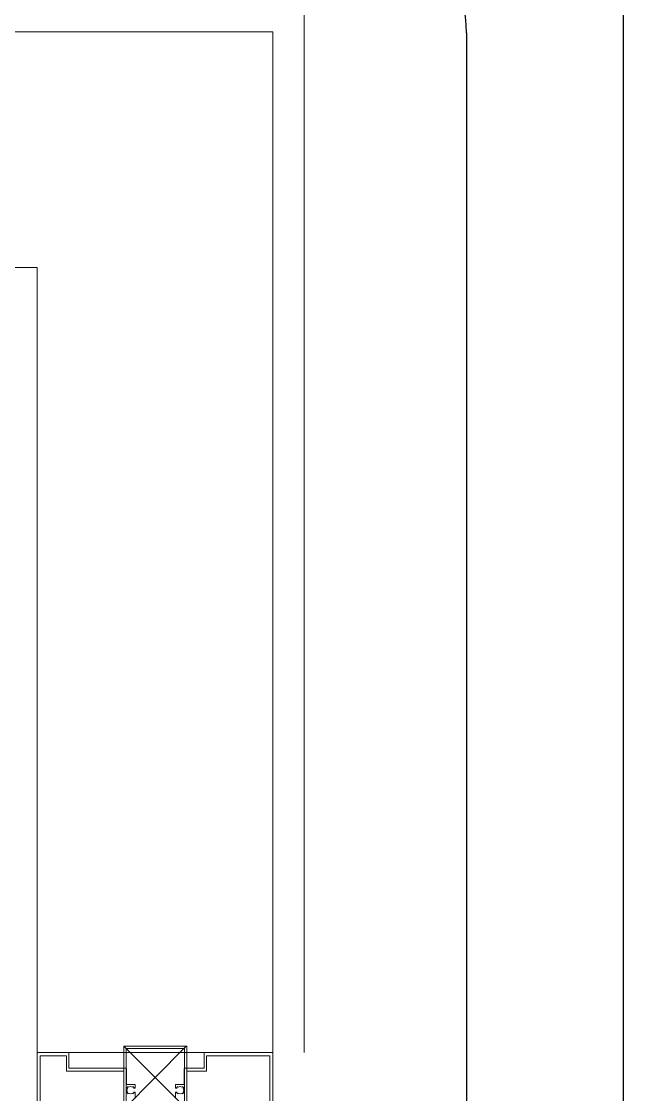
# Model space of a CAD drawing. Extents: x -1439 to 34962, y -872 to 8330.
# Drawn here: x 4464.8 to 4503.2, y 3294.8 to 3363.2 of the extents above; entities that cross this region are included whole.
import ezdxf

# ---------------------------------------------------------------- set-up
doc = ezdxf.new("R2010")
doc.units = 0
for name, color, linetype, lineweight in [('00', 9, 'Continuous', 9), ('10', 9, 'Continuous', 9), ('14', 9, 'Continuous', 9), ('E-KABLO', 7, 'Continuous', 30)]:
    doc.layers.add(name, color=color, linetype=linetype, lineweight=lineweight)

# ---------------------------------------------------------------- blocks, each defined once
blk = doc.blocks.new('p-korkasa_40x40')
at = {"layer": '10'}
for points in [[(-2, -2), (-2, -2, 4.557572), (-2, -2), (2, -2, 6.895317), (2, -2), (2, -2), (2, 2), (-2, 2), (-2, -2)], [(-1.85, -1.85), (-1.85, 1.85), (1.85, 1.85), (1.85, -1.85), (-1.85, -1.85, -4.556435), (-1.85, -1.85)]]:
    blk.add_lwpolyline(points, format="xyb", close=True, dxfattribs=at)
for points in [[(2, -2), (-2, 2)], [(2, 2), (-2, -1.969)]]:
    blk.add_lwpolyline(points, dxfattribs=at)
blk = doc.blocks.new('p-krt-ahsapkapi90lık_2')
at = {"layer": '10'}
for points in [[(-87.08, -8.736), (-87.485, -8.736), (-87.485, -8.845), (-87.449, -8.81, -0.091673), (-87.378, -8.88), (-87.414, -8.916, -0.288261), (-87.414, -9.156), (-87.378, -9.192, -0.091673), (-87.449, -9.263), (-87.485, -9.227, -0.288261), (-87.724, -9.227), (-87.76, -9.263, -0.091673), (-87.831, -9.192), (-87.795, -9.156, -0.288261), (-87.795, -8.916), (-87.831, -8.88, -0.091673), (-87.76, -8.81), (-87.725, -8.845), (-87.725, -8.736), (-87.955, -8.736), (-87.955, -9.295), (-88.975, -9.295, 0.414214), (-89, -9.32), (-89, -12.955), (-89.975, -12.955, 0.414214), (-90, -12.98), (-90, -14.95, 0.414214), (-89.975, -14.975), (-86.35, -14.975, 0.414214)], [(-86.35, 0.025), (-89.975, 0.025, 0.414214), (-90, 0), (-90, -4.33, 0.414214), (-89.975, -4.355), (-89, -4.355), (-89, -5.59, 0.414214), (-88.975, -5.615), (-87.955, -5.615), (-87.955, -6.174), (-87.725, -6.174), (-87.725, -6.064), (-87.76, -6.1, -0.091673), (-87.831, -6.03), (-87.795, -5.993, -0.288261), (-87.795, -5.754), (-87.831, -5.718, -0.091673), (-87.76, -5.647), (-87.724, -5.683, -0.288261), (-87.485, -5.683), (-87.449, -5.647, -0.091673), (-87.378, -5.718), (-87.414, -5.754, -0.288261), (-87.414, -5.993), (-87.378, -6.03, -0.091673), (-87.449, -6.1), (-87.485, -6.064), (-87.485, -6.174), (-87.08, -6.174, 0.414214)]]:
    blk.add_lwpolyline(points, format="xyb", dxfattribs=at)
for points in [[(-89.8, -0.175), (-86.4, -0.175), (-86.4, -5.455), (-88.82, -5.455), (-88.82, -4.195), (-89.8, -4.195)], [(-88.82, -9.455), (-88.82, -13.115), (-89.8, -13.115), (-89.8, -14.775), (-86.4, -14.775), (-86.4, -9.455)]]:
    blk.add_lwpolyline(points, close=True, dxfattribs=at)
at = {"layer": '10', "extrusion": (0, 0, -1), "zscale": -1, "rotation": 180}
blk.add_blockref('p-korkasa_40x40', (88.4, -7.455), dxfattribs=at)

msp = doc.modelspace()

# ---------------------------------------------------------------- linework, layer by layer
at = {"layer": '00'}
msp.add_lwpolyline([(4044.038, 3892.5), (4173.338, 3892.5), (4173.338, 3872.5), (4095.765, 3872.5), (4095.765, 3362.5), (4480.838, 3362.5), (4480.838, 3297.5), (4465.838, 3297.5), (4465.838, 3347.5), (4340.765, 3347.5), (4340.765, 3157.5), (4400.838, 3157.5), (4400.838, 3142.5), (4277.638, 3142.5), (4277.638, 3157.5), (4325.765, 3157.5), (4325.765, 3347.5), (4125.765, 3347.5), (4125.765, 3157.5), (4164.038, 3157.5), (4164.038, 3142.5), (3680.838, 3142.5)], dxfattribs=at)
at = {"layer": '14'}
msp.add_lwpolyline([(4175.338, 3888.5), (4175.338, 3870.5), (4097.765, 3870.5), (4097.765, 3364.5), (4482.838, 3364.5), (4482.838, 3297.5)], dxfattribs=at)
at = {"layer": 'E-KABLO', "color": 6, "ltscale": 40}
for p, q in [((4503.154, 3168.436), (4503.154, 3926.263)), ((4493.155, 3362.436), (4493.155, 3160.436))]:
    msp.add_line(p, q, dxfattribs=at)
msp.add_arc((4483.155, 3362.436), 10, 0, 90, dxfattribs=at)

# ---------------------------------------------------------------- block references
at = {"layer": '10', "rotation": 270}
msp.add_blockref('p-krt-ahsapkapi90lık_2', (4480.813, 3207.5), dxfattribs=at)

doc.saveas('drawing.dxf')
